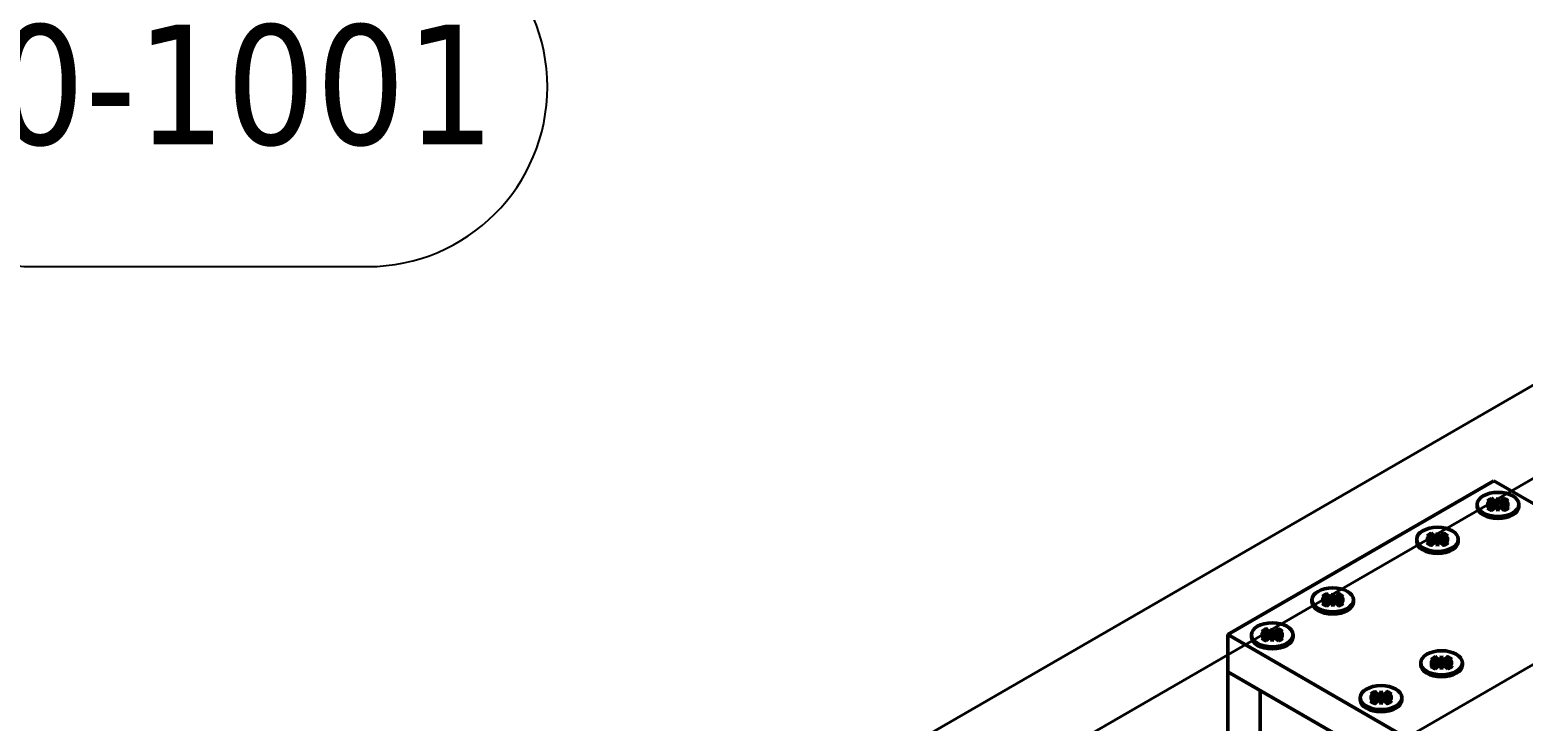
# Model space of a CAD drawing. Header units: millimetres. Extents: x -1492 to 2520, y -1551 to 1782.
# Drawn here: x 1816 to 2077.9, y 1343.3 to 1464.5 of the extents above; entities that cross this region are included whole.
import ezdxf

# ---------------------------------------------------------------- set-up
doc = ezdxf.new("R2010")
doc.units = ezdxf.units.MM
doc.header["$LTSCALE"] = 6
for name, color, linetype, lineweight in [('Reference (ISO)', 7, 'Continuous', 35), ('Symbol (ISO)', 7, 'Continuous', 25), ('Visible (ISO)', 7, 'Continuous', 50), ('Visible Narrow (ISO)', 7, 'Continuous', 35)]:
    doc.layers.add(name, color=color, linetype=linetype, lineweight=lineweight)
doc.styles.add('Note Text (ISO)', font='tahoma.ttf')

# ---------------------------------------------------------------- blocks, each defined once
blk = doc.blocks.new('Balloon9')
at = {"layer": 'Symbol (ISO)'}
for p, q in [((302.757, 247.664), (312.543, 247.664)), ((286.789, 230.657), (298.544, 239.312)), ((302.757, 237.164), (312.543, 237.164)), ((286.493, 231.06), (284.776, 229.175)), ((287.085, 230.255), (286.493, 231.06)), ((286.789, 230.657), (284.776, 229.175)), ((284.776, 229.175), (287.085, 230.255))]:
    blk.add_line(p, q, dxfattribs=at)
at = {"layer": 'Symbol (ISO)', "flags": 128}
blk.add_lwpolyline([(286.493, 231.06), (284.776, 229.175), (287.085, 230.255), (286.493, 231.06)], dxfattribs=at)
at = {"layer": 'Symbol (ISO)'}
for centre, start, end in [((302.757, 242.414), 90, 270), ((312.543, 242.414), 270, 90)]:
    blk.add_arc(centre, 5.25, start, end, dxfattribs=at)
blk.add_solid([(286.493, 231.06), (284.776, 229.175), (287.085, 230.255), (286.493, 231.06)], dxfattribs=at)
at = {"layer": 'Symbol (ISO)', "insert": (307.65, 242.451), "char_height": 3.5, "attachment_point": 5, "style": 'Note Text (ISO)'}
blk.add_mtext('10-1001', dxfattribs=at)

msp = doc.modelspace()

# ---------------------------------------------------------------- linework, layer by layer
at = {"layer": 'Reference (ISO)'}
for p, q in [((1927.09, 1314.09), (2173.6, 1456.41)), ((2201.89, 1456.41), (1941.23, 1305.92)), ((1969.52, 1289.59), (2188.72, 1416.15))]:
    msp.add_line(p, q, dxfattribs=at)
at = {"layer": 'Visible (ISO)'}
for p, q in [((2026.15, 1358.46), (2072.82, 1385.41)), ((2072.82, 1385.41), (2136.11, 1348.87)), ((2069.88, 1381.29), (2069.88, 1380.92)), ((2071.48, 1381.29), (2072.7, 1381.35)), ((2072.7, 1381.22), (2071.48, 1381.29)), ((2071.66, 1381.93), (2072.62, 1381.56)), ((2071.66, 1380.65), (2072.62, 1381.01)), ((2072.42, 1382.37), (2073.05, 1381.81)), ((2072.42, 1380.2), (2073.05, 1380.76)), ((2072.74, 1381.45), (2072.84, 1380.57)), ((2072.74, 1381.14), (2072.81, 1380.54)), ((2073.41, 1381.76), (2073.53, 1382.47)), ((2073.53, 1380.1), (2073.41, 1380.81)), ((2073.53, 1382.47), (2073.65, 1381.76)), ((2073.53, 1382.47), (2073.53, 1381.69)), ((2073.53, 1381.69), (2073.53, 1380.58)), ((2073.65, 1380.81), (2073.53, 1380.1)), ((2074.64, 1382.37), (2074.01, 1381.81)), ((2074.64, 1380.2), (2074.01, 1380.76)), ((2074.32, 1381.45), (2074.22, 1380.57)), ((2074.32, 1381.14), (2074.25, 1380.54)), ((2074.36, 1381.35), (2075.58, 1381.29)), ((2075.58, 1381.29), (2074.36, 1381.22)), ((2075.4, 1381.93), (2074.44, 1381.56)), ((2075.4, 1380.65), (2074.44, 1381.01)), ((2077.18, 1381.29), (2077.18, 1380.92)), ((2073.53, 1380.1), (2073.53, 1380.58)), ((2061.05, 1375.8), (2062.02, 1375.44)), ((2061.82, 1376.24), (2062.45, 1375.69)), ((2062.8, 1375.64), (2062.92, 1376.35)), ((2062.92, 1376.35), (2063.04, 1375.64)), ((2062.92, 1376.35), (2062.92, 1375.56)), ((2062.92, 1375.56), (2062.92, 1374.46)), ((2064.03, 1376.24), (2063.4, 1375.69)), ((2064.8, 1375.8), (2063.83, 1375.44)), ((2059.27, 1375.16), (2059.27, 1374.79)), ((2060.87, 1375.16), (2062.09, 1375.23)), ((2062.09, 1375.09), (2060.87, 1375.16)), ((2061.05, 1374.52), (2062.02, 1374.89)), ((2061.82, 1374.08), (2062.45, 1374.64)), ((2062.13, 1375.32), (2062.23, 1374.45)), ((2062.13, 1375.02), (2062.2, 1374.42)), ((2062.92, 1373.98), (2062.8, 1374.68)), ((2063.04, 1374.68), (2062.92, 1373.98)), ((2062.92, 1373.98), (2062.92, 1374.46)), ((2064.03, 1374.08), (2063.4, 1374.64)), ((2063.71, 1375.32), (2063.62, 1374.45)), ((2063.71, 1375.02), (2063.65, 1374.42)), ((2063.75, 1375.23), (2064.97, 1375.16)), ((2064.97, 1375.16), (2063.75, 1375.09)), ((2064.8, 1374.52), (2063.83, 1374.89)), ((2066.57, 1375.16), (2066.57, 1374.79)), ((2042.66, 1365.19), (2043.63, 1364.82)), ((2043.43, 1365.63), (2044.06, 1365.07)), ((2044.42, 1365.03), (2044.54, 1365.73)), ((2044.54, 1365.73), (2044.66, 1365.03)), ((2044.54, 1365.73), (2044.54, 1364.95)), ((2044.54, 1364.95), (2044.54, 1363.85)), ((2045.65, 1365.63), (2045.02, 1365.07)), ((2046.41, 1365.19), (2045.45, 1364.82)), ((2040.89, 1364.55), (2040.89, 1364.18)), ((2042.49, 1364.55), (2043.71, 1364.62)), ((2043.71, 1364.48), (2042.49, 1364.55)), ((2042.66, 1363.91), (2043.63, 1364.27)), ((2043.43, 1363.47), (2044.06, 1364.02)), ((2043.75, 1364.71), (2043.84, 1363.83)), ((2043.75, 1364.41), (2043.81, 1363.81)), ((2044.54, 1363.36), (2044.42, 1364.07)), ((2044.66, 1364.07), (2044.54, 1363.36)), ((2044.54, 1363.36), (2044.54, 1363.85)), ((2045.65, 1363.47), (2045.02, 1364.02)), ((2045.33, 1364.71), (2045.23, 1363.83)), ((2045.33, 1364.41), (2045.26, 1363.81)), ((2045.37, 1364.62), (2046.59, 1364.55)), ((2046.59, 1364.55), (2045.37, 1364.48)), ((2046.41, 1363.91), (2045.45, 1364.27)), ((2048.19, 1364.55), (2048.19, 1364.18)), ((2026.15, 1358.46), (2026.15, 1351.93)), ((2089.44, 1321.93), (2026.15, 1358.46)), ((2030.28, 1358.42), (2030.28, 1358.06)), ((2031.88, 1358.42), (2033.1, 1358.49)), ((2033.1, 1358.35), (2031.88, 1358.42)), ((2032.06, 1359.06), (2033.03, 1358.7)), ((2032.06, 1357.78), (2033.03, 1358.15)), ((2032.82, 1359.51), (2033.45, 1358.95)), ((2032.82, 1357.34), (2033.45, 1357.9)), ((2033.14, 1358.58), (2033.24, 1357.71)), ((2033.14, 1358.28), (2033.21, 1357.68)), ((2033.81, 1358.9), (2033.93, 1359.61)), ((2033.93, 1357.24), (2033.81, 1357.94)), ((2033.93, 1359.61), (2034.05, 1358.9)), ((2033.93, 1359.61), (2033.93, 1358.83)), ((2033.93, 1358.83), (2033.93, 1357.72)), ((2034.05, 1357.94), (2033.93, 1357.24)), ((2033.93, 1357.24), (2033.93, 1357.72)), ((2035.04, 1359.51), (2034.41, 1358.95)), ((2035.04, 1357.34), (2034.41, 1357.9)), ((2034.72, 1358.58), (2034.63, 1357.71)), ((2034.72, 1358.28), (2034.66, 1357.68)), ((2034.76, 1358.49), (2035.98, 1358.42)), ((2035.98, 1358.42), (2034.76, 1358.35)), ((2035.81, 1359.06), (2034.84, 1358.7)), ((2035.81, 1357.78), (2034.84, 1358.15)), ((2037.58, 1358.42), (2037.58, 1358.06)), ((2062.52, 1354.61), (2063.15, 1354.05)), ((2063.51, 1354), (2063.63, 1354.71)), ((2063.63, 1354.71), (2063.75, 1354)), ((2063.63, 1354.71), (2063.63, 1353.93)), ((2064.74, 1354.61), (2064.11, 1354.05)), ((2031.81, 1348.67), (2026.15, 1351.93)), ((2026.15, 1318.92), (2026.15, 1351.93)), ((2089.44, 1315.39), (2026.15, 1351.93)), ((2059.98, 1353.52), (2059.98, 1353.16)), ((2061.58, 1353.52), (2062.8, 1353.59)), ((2062.8, 1353.46), (2061.58, 1353.52)), ((2061.76, 1354.16), (2062.72, 1353.8)), ((2061.76, 1352.88), (2062.72, 1353.25)), ((2062.52, 1352.44), (2063.15, 1353)), ((2062.84, 1353.68), (2062.94, 1352.81)), ((2062.84, 1353.38), (2062.91, 1352.78)), ((2063.63, 1352.34), (2063.51, 1353.05)), ((2063.63, 1353.93), (2063.63, 1352.82)), ((2063.75, 1353.05), (2063.63, 1352.34)), ((2063.63, 1352.34), (2063.63, 1352.82)), ((2064.74, 1352.44), (2064.11, 1353)), ((2064.42, 1353.68), (2064.33, 1352.81)), ((2064.42, 1353.38), (2064.35, 1352.78)), ((2064.46, 1353.59), (2065.68, 1353.52)), ((2065.68, 1353.52), (2064.46, 1353.46)), ((2065.5, 1354.16), (2064.54, 1353.8)), ((2065.5, 1352.88), (2064.54, 1353.25)), ((2067.28, 1353.52), (2067.28, 1353.16)), ((2031.81, 1322.19), (2031.81, 1348.67)), ((2049.37, 1347.4), (2049.37, 1347.03)), ((2050.97, 1347.4), (2052.19, 1347.47)), ((2052.19, 1347.33), (2050.97, 1347.4)), ((2051.15, 1348.04), (2052.12, 1347.68)), ((2051.15, 1346.76), (2052.12, 1347.12)), ((2051.92, 1348.48), (2052.55, 1347.92)), ((2051.92, 1346.32), (2052.55, 1346.88)), ((2052.24, 1347.56), (2052.33, 1346.69)), ((2052.24, 1347.26), (2052.3, 1346.66)), ((2052.91, 1347.88), (2053.02, 1348.58)), ((2053.02, 1346.22), (2052.91, 1346.92)), ((2053.02, 1348.58), (2053.14, 1347.88)), ((2053.02, 1348.58), (2053.02, 1347.8)), ((2053.02, 1347.8), (2053.02, 1346.7)), ((2053.14, 1346.92), (2053.02, 1346.22)), ((2053.02, 1346.22), (2053.02, 1346.7)), ((2054.13, 1348.48), (2053.5, 1347.92)), ((2054.13, 1346.32), (2053.5, 1346.88)), ((2053.81, 1347.56), (2053.72, 1346.69)), ((2053.81, 1347.26), (2053.75, 1346.66)), ((2053.85, 1347.47), (2055.07, 1347.4)), ((2055.07, 1347.4), (2053.85, 1347.33)), ((2054.9, 1348.04), (2053.93, 1347.68)), ((2054.9, 1346.76), (2053.93, 1347.12)), ((2056.67, 1347.4), (2056.67, 1347.03))]:
    msp.add_line(p, q, dxfattribs=at)
for centre in [(2073.53, 1381.29), (2062.92, 1375.16), (2044.54, 1364.55), (2033.93, 1358.42), (2063.63, 1353.52), (2053.02, 1347.4)]:
    msp.add_ellipse(centre, major_axis=(3.65, 0), ratio=0.57735, dxfattribs=at)
for centre, major_axis, ratio, start_param, end_param in [((2073.53, 1380.92), (3.65, 0), 0.57735, 3.141593, 6.283185), ((2073.53, 1380.92), (1.75, 0), 0.57735, 2.116938, 2.310464), ((2072.48, 1381.44), (0.26, 0), 0.57735, 5.708993, 7.276863), ((2072.48, 1381.14), (0.26, 0), 0.57735, 5.289508, 6.857378), ((2072.49, 1381.59), (-0.022, 0.48), 0.494826, 3.80203, 4.171038), ((2073.27, 1381.89), (0.26, 0), 0.57735, 3.718711, 5.286581), ((2073.27, 1380.68), (-0.26, 0), 0.57735, 4.138197, 5.706067), ((2073.31, 1382.07), (0.228, -0.377), 0.211826, 5.500166, 6.238981), ((2073.31, 1380.86), (-0.236, 0.354), 0.140064, 3.730176, 4.468991), ((2073.75, 1382.07), (0.228, 0.377), 0.211826, 3.185797, 3.924612), ((2073.75, 1380.86), (-0.236, -0.354), 0.140064, 4.955786, 5.694601), ((2073.79, 1381.89), (0.26, 0), 0.57735, 4.138197, 5.706067), ((2073.79, 1380.68), (-0.26, 0), 0.57735, 3.718711, 5.286581), ((2074.58, 1381.44), (-0.26, 0), 0.57735, 5.289508, 6.857378), ((2074.58, 1381.14), (-0.26, 0), 0.57735, 5.708993, 7.276863), ((2074.58, 1381.59), (-0.022, -0.48), 0.494826, 5.25374, 5.622748), ((2073.53, 1380.92), (1.75, 0), 0.57735, 0.831129, 1.024655), ((2062.92, 1374.79), (1.75, 0), 0.57735, 2.116938, 2.310464), ((2061.88, 1375.31), (0.26, 0), 0.57735, 5.708993, 7.276863), ((2062.66, 1375.77), (0.26, 0), 0.57735, 3.718711, 5.286581), ((2062.7, 1375.94), (0.228, -0.377), 0.211826, 5.500166, 6.238981), ((2063.15, 1375.94), (0.228, 0.377), 0.211826, 3.185797, 3.924612), ((2063.18, 1375.77), (0.26, 0), 0.57735, 4.138197, 5.706067), ((2063.97, 1375.31), (-0.26, 0), 0.57735, 5.289508, 6.857378), ((2062.92, 1374.79), (1.75, 0), 0.57735, 0.831129, 1.024655), ((2062.92, 1374.79), (3.65, 0), 0.57735, 3.141593, 6.283185), ((2061.88, 1375.01), (0.26, 0), 0.57735, 5.289508, 6.857378), ((2061.88, 1375.47), (-0.022, 0.48), 0.494826, 3.80203, 4.171038), ((2062.66, 1374.56), (-0.26, 0), 0.57735, 4.138197, 5.706067), ((2062.7, 1374.74), (-0.236, 0.354), 0.140064, 3.730176, 4.468991), ((2063.15, 1374.74), (-0.236, -0.354), 0.140064, 4.955786, 5.694601), ((2063.18, 1374.56), (-0.26, 0), 0.57735, 3.718711, 5.286581), ((2063.97, 1375.01), (-0.26, 0), 0.57735, 5.708993, 7.276863), ((2063.97, 1375.47), (-0.022, -0.48), 0.494826, 5.25374, 5.622748), ((2044.54, 1364.18), (1.75, 0), 0.57735, 2.116938, 2.310464), ((2044.28, 1365.15), (0.26, 0), 0.57735, 3.718711, 5.286581), ((2044.31, 1365.33), (0.228, -0.377), 0.211826, 5.500166, 6.238981), ((2044.76, 1365.33), (0.228, 0.377), 0.211826, 3.185797, 3.924612), ((2044.8, 1365.15), (0.26, 0), 0.57735, 4.138197, 5.706067), ((2044.54, 1364.18), (1.75, 0), 0.57735, 0.831129, 1.024655), ((2044.54, 1364.18), (3.65, 0), 0.57735, 3.141593, 6.283185), ((2043.49, 1364.7), (0.26, 0), 0.57735, 5.708993, 7.276863), ((2043.49, 1364.4), (0.26, 0), 0.57735, 5.289508, 6.857378), ((2043.49, 1364.85), (-0.022, 0.48), 0.494826, 3.80203, 4.171038), ((2044.28, 1363.94), (-0.26, 0), 0.57735, 4.138197, 5.706067), ((2044.31, 1364.12), (-0.236, 0.354), 0.140064, 3.730176, 4.468991), ((2044.76, 1364.12), (-0.236, -0.354), 0.140064, 4.955786, 5.694601), ((2044.8, 1363.94), (-0.26, 0), 0.57735, 3.718711, 5.286581), ((2045.59, 1364.7), (-0.26, 0), 0.57735, 5.289508, 6.857378), ((2045.59, 1364.4), (-0.26, 0), 0.57735, 5.708993, 7.276863), ((2045.58, 1364.85), (-0.022, -0.48), 0.494826, 5.25374, 5.622748), ((2033.93, 1358.06), (3.65, 0), 0.57735, 3.141593, 6.283185), ((2033.93, 1358.06), (1.75, 0), 0.57735, 2.116938, 2.310464), ((2032.88, 1358.57), (0.26, 0), 0.57735, 5.708993, 7.276863), ((2032.88, 1358.27), (0.26, 0), 0.57735, 5.289508, 6.857378), ((2032.89, 1358.73), (-0.022, 0.48), 0.494826, 3.80203, 4.171038), ((2033.67, 1359.03), (0.26, 0), 0.57735, 3.718711, 5.286581), ((2033.67, 1357.82), (-0.26, 0), 0.57735, 4.138197, 5.706067), ((2033.71, 1359.2), (0.228, -0.377), 0.211826, 5.500166, 6.238981), ((2033.71, 1358), (-0.236, 0.354), 0.140064, 3.730176, 4.468991), ((2034.16, 1359.2), (0.228, 0.377), 0.211826, 3.185797, 3.924612), ((2034.16, 1358), (-0.236, -0.354), 0.140064, 4.955786, 5.694601), ((2034.19, 1359.03), (0.26, 0), 0.57735, 4.138197, 5.706067), ((2034.19, 1357.82), (-0.26, 0), 0.57735, 3.718711, 5.286581), ((2034.98, 1358.57), (-0.26, 0), 0.57735, 5.289508, 6.857378), ((2034.98, 1358.27), (-0.26, 0), 0.57735, 5.708993, 7.276863), ((2034.98, 1358.73), (-0.022, -0.48), 0.494826, 5.25374, 5.622748), ((2033.93, 1358.06), (1.75, 0), 0.57735, 0.831129, 1.024655), ((2063.63, 1353.16), (3.65, 0), 0.57735, 3.141593, 6.283185), ((2063.63, 1353.16), (1.75, 0), 0.57735, 2.116938, 2.310464), ((2062.58, 1353.67), (0.26, 0), 0.57735, 5.708993, 7.276863), ((2062.58, 1353.37), (0.26, 0), 0.57735, 5.289508, 6.857378), ((2062.59, 1353.83), (-0.022, 0.48), 0.494826, 3.80203, 4.171038), ((2063.37, 1354.13), (0.26, 0), 0.57735, 3.718711, 5.286581), ((2063.37, 1352.92), (-0.26, 0), 0.57735, 4.138197, 5.706067), ((2063.41, 1354.31), (0.228, -0.377), 0.211826, 5.500166, 6.238981), ((2063.41, 1353.1), (-0.236, 0.354), 0.140064, 3.730176, 4.468991), ((2063.85, 1354.31), (0.228, 0.377), 0.211826, 3.185797, 3.924612), ((2063.85, 1353.1), (-0.236, -0.354), 0.140064, 4.955786, 5.694601), ((2063.89, 1354.13), (0.26, 0), 0.57735, 4.138197, 5.706067), ((2063.89, 1352.92), (-0.26, 0), 0.57735, 3.718711, 5.286581), ((2064.68, 1353.67), (-0.26, 0), 0.57735, 5.289508, 6.857378), ((2064.68, 1353.37), (-0.26, 0), 0.57735, 5.708993, 7.276863), ((2064.68, 1353.83), (-0.022, -0.48), 0.494826, 5.25374, 5.622748), ((2063.63, 1353.16), (1.75, 0), 0.57735, 0.831129, 1.024655), ((2053.02, 1347.03), (3.65, 0), 0.57735, 3.141593, 6.283185), ((2053.02, 1347.03), (1.75, 0), 0.57735, 2.116938, 2.310464), ((2051.98, 1347.55), (0.26, 0), 0.57735, 5.708993, 7.276863), ((2051.98, 1347.25), (0.26, 0), 0.57735, 5.289508, 6.857378), ((2051.98, 1347.71), (-0.022, 0.48), 0.494826, 3.80203, 4.171038), ((2052.76, 1348.01), (0.26, 0), 0.57735, 3.718711, 5.286581), ((2052.76, 1346.8), (-0.26, 0), 0.57735, 4.138197, 5.706067), ((2052.8, 1348.18), (0.228, -0.377), 0.211826, 5.500166, 6.238981), ((2052.8, 1346.97), (-0.236, 0.354), 0.140064, 3.730176, 4.468991), ((2053.25, 1348.18), (0.228, 0.377), 0.211826, 3.185797, 3.924612), ((2053.25, 1346.97), (-0.236, -0.354), 0.140064, 4.955786, 5.694601), ((2053.28, 1348.01), (0.26, 0), 0.57735, 4.138197, 5.706067), ((2053.28, 1346.8), (-0.26, 0), 0.57735, 3.718711, 5.286581), ((2054.07, 1347.55), (-0.26, 0), 0.57735, 5.289508, 6.857378), ((2054.07, 1347.25), (-0.26, 0), 0.57735, 5.708993, 7.276863), ((2054.07, 1347.71), (-0.022, -0.48), 0.494826, 5.25374, 5.622748), ((2053.02, 1347.03), (1.75, 0), 0.57735, 0.831129, 1.024655)]:
    msp.add_ellipse(centre, major_axis=major_axis, ratio=ratio, start_param=start_param, end_param=end_param, dxfattribs=at)
for points, knots in [([(2071.66, 1380.65), (2071.68, 1380.65), (2071.7, 1380.66), (2071.74, 1380.66), (2071.76, 1380.65), (2071.79, 1380.64), (2071.79, 1380.63), (2071.8, 1380.62)], [0.03061008, 0.03061008, 0.03061008, 0.03061008, 0.03823499, 0.03823499, 0.0458563, 0.0458563, 0.04902162, 0.04902162, 0.04902162, 0.04902162]), ([(2072.46, 1380.24), (2072.41, 1380.26), (2072.37, 1380.27), (2072.27, 1380.32), (2072.21, 1380.34), (2072.12, 1380.39), (2072.07, 1380.42), (2071.98, 1380.48), (2071.94, 1380.5), (2071.87, 1380.56), (2071.83, 1380.59), (2071.8, 1380.62)], [2.9054567, 2.9054567, 2.9054567, 2.9054567, 2.9902069, 2.9902069, 3.0908314, 3.0908314, 3.1914559, 3.1914559, 3.2920804, 3.2920804, 3.392705, 3.392705, 3.392705, 3.392705]), ([(2072.42, 1382.37), (2072.44, 1382.36), (2072.45, 1382.34), (2072.48, 1382.3), (2072.49, 1382.27), (2072.5, 1382.23), (2072.51, 1382.2), (2072.51, 1382.18)], [0.03061008, 0.03061008, 0.03061008, 0.03061008, 0.03823499, 0.03823499, 0.0458563, 0.0458563, 0.05210472, 0.05210472, 0.05210472, 0.05210472]), ([(2074.55, 1382.18), (2074.55, 1382.2), (2074.56, 1382.23), (2074.57, 1382.27), (2074.58, 1382.3), (2074.61, 1382.34), (2074.62, 1382.36), (2074.64, 1382.37)], [0.07019749, 0.07019749, 0.07019749, 0.07019749, 0.07644591, 0.07644591, 0.08406722, 0.08406722, 0.09169213, 0.09169213, 0.09169213, 0.09169213]), ([(2075.26, 1380.62), (2075.23, 1380.59), (2075.19, 1380.56), (2075.12, 1380.5), (2075.08, 1380.48), (2074.99, 1380.42), (2074.94, 1380.39), (2074.85, 1380.34), (2074.79, 1380.32), (2074.69, 1380.27), (2074.65, 1380.26), (2074.6, 1380.24)], [1.319684, 1.319684, 1.319684, 1.319684, 1.4203085, 1.4203085, 1.520933, 1.520933, 1.6215575, 1.6215575, 1.722182, 1.722182, 1.8069323, 1.8069323, 1.8069323, 1.8069323]), ([(2075.26, 1380.62), (2075.27, 1380.63), (2075.27, 1380.64), (2075.3, 1380.65), (2075.32, 1380.66), (2075.36, 1380.66), (2075.38, 1380.65), (2075.4, 1380.65)], [0.0732806, 0.0732806, 0.0732806, 0.0732806, 0.07644591, 0.07644591, 0.08406722, 0.08406722, 0.09169213, 0.09169213, 0.09169213, 0.09169213]), ([(2061.82, 1376.24), (2061.83, 1376.23), (2061.84, 1376.21), (2061.87, 1376.17), (2061.88, 1376.15), (2061.9, 1376.1), (2061.9, 1376.08), (2061.91, 1376.06)], [0.03061008, 0.03061008, 0.03061008, 0.03061008, 0.03823499, 0.03823499, 0.0458563, 0.0458563, 0.05210472, 0.05210472, 0.05210472, 0.05210472]), ([(2063.94, 1376.06), (2063.94, 1376.08), (2063.95, 1376.1), (2063.97, 1376.15), (2063.98, 1376.17), (2064, 1376.21), (2064.02, 1376.23), (2064.03, 1376.24)], [0.07019749, 0.07019749, 0.07019749, 0.07019749, 0.07644591, 0.07644591, 0.08406722, 0.08406722, 0.09169213, 0.09169213, 0.09169213, 0.09169213]), ([(2061.05, 1374.52), (2061.07, 1374.53), (2061.1, 1374.53), (2061.14, 1374.53), (2061.16, 1374.53), (2061.18, 1374.51), (2061.19, 1374.51), (2061.19, 1374.5)], [0.03061008, 0.03061008, 0.03061008, 0.03061008, 0.03823499, 0.03823499, 0.0458563, 0.0458563, 0.04902162, 0.04902162, 0.04902162, 0.04902162]), ([(2061.86, 1374.12), (2061.81, 1374.13), (2061.76, 1374.15), (2061.66, 1374.19), (2061.61, 1374.22), (2061.51, 1374.27), (2061.46, 1374.3), (2061.38, 1374.35), (2061.34, 1374.38), (2061.26, 1374.44), (2061.22, 1374.47), (2061.19, 1374.5)], [2.9054567, 2.9054567, 2.9054567, 2.9054567, 2.9902069, 2.9902069, 3.0908314, 3.0908314, 3.1914559, 3.1914559, 3.2920804, 3.2920804, 3.392705, 3.392705, 3.392705, 3.392705]), ([(2064.65, 1374.5), (2064.62, 1374.47), (2064.59, 1374.44), (2064.51, 1374.38), (2064.47, 1374.35), (2064.38, 1374.3), (2064.34, 1374.27), (2064.24, 1374.22), (2064.19, 1374.19), (2064.09, 1374.15), (2064.04, 1374.13), (2063.99, 1374.12)], [1.319684, 1.319684, 1.319684, 1.319684, 1.4203085, 1.4203085, 1.520933, 1.520933, 1.6215575, 1.6215575, 1.722182, 1.722182, 1.8069323, 1.8069323, 1.8069323, 1.8069323]), ([(2064.65, 1374.5), (2064.66, 1374.51), (2064.67, 1374.51), (2064.69, 1374.53), (2064.71, 1374.53), (2064.75, 1374.53), (2064.78, 1374.53), (2064.8, 1374.52)], [0.0732806, 0.0732806, 0.0732806, 0.0732806, 0.07644591, 0.07644591, 0.08406722, 0.08406722, 0.09169213, 0.09169213, 0.09169213, 0.09169213]), ([(2043.43, 1365.63), (2043.44, 1365.62), (2043.46, 1365.6), (2043.48, 1365.56), (2043.5, 1365.53), (2043.51, 1365.49), (2043.52, 1365.47), (2043.52, 1365.44)], [0.03061008, 0.03061008, 0.03061008, 0.03061008, 0.03823499, 0.03823499, 0.0458563, 0.0458563, 0.05210472, 0.05210472, 0.05210472, 0.05210472]), ([(2045.56, 1365.44), (2045.56, 1365.47), (2045.57, 1365.49), (2045.58, 1365.53), (2045.59, 1365.56), (2045.62, 1365.6), (2045.63, 1365.62), (2045.65, 1365.63)], [0.07019749, 0.07019749, 0.07019749, 0.07019749, 0.07644591, 0.07644591, 0.08406722, 0.08406722, 0.09169213, 0.09169213, 0.09169213, 0.09169213]), ([(2042.66, 1363.91), (2042.69, 1363.92), (2042.71, 1363.92), (2042.75, 1363.92), (2042.77, 1363.91), (2042.8, 1363.9), (2042.8, 1363.89), (2042.81, 1363.89)], [0.03061008, 0.03061008, 0.03061008, 0.03061008, 0.03823499, 0.03823499, 0.0458563, 0.0458563, 0.04902162, 0.04902162, 0.04902162, 0.04902162]), ([(2043.47, 1363.5), (2043.42, 1363.52), (2043.37, 1363.54), (2043.28, 1363.58), (2043.22, 1363.6), (2043.13, 1363.65), (2043.08, 1363.68), (2042.99, 1363.74), (2042.95, 1363.77), (2042.87, 1363.83), (2042.84, 1363.86), (2042.81, 1363.89)], [2.9054567, 2.9054567, 2.9054567, 2.9054567, 2.9902069, 2.9902069, 3.0908314, 3.0908314, 3.1914559, 3.1914559, 3.2920804, 3.2920804, 3.392705, 3.392705, 3.392705, 3.392705]), ([(2046.27, 1363.89), (2046.24, 1363.86), (2046.2, 1363.83), (2046.13, 1363.77), (2046.09, 1363.74), (2046, 1363.68), (2045.95, 1363.65), (2045.85, 1363.6), (2045.8, 1363.58), (2045.7, 1363.54), (2045.66, 1363.52), (2045.61, 1363.5)], [1.319684, 1.319684, 1.319684, 1.319684, 1.4203085, 1.4203085, 1.520933, 1.520933, 1.6215575, 1.6215575, 1.722182, 1.722182, 1.8069323, 1.8069323, 1.8069323, 1.8069323]), ([(2046.27, 1363.89), (2046.28, 1363.89), (2046.28, 1363.9), (2046.3, 1363.91), (2046.33, 1363.92), (2046.37, 1363.92), (2046.39, 1363.92), (2046.41, 1363.91)], [0.0732806, 0.0732806, 0.0732806, 0.0732806, 0.07644591, 0.07644591, 0.08406722, 0.08406722, 0.09169213, 0.09169213, 0.09169213, 0.09169213]), ([(2032.06, 1357.78), (2032.08, 1357.79), (2032.1, 1357.8), (2032.14, 1357.79), (2032.17, 1357.79), (2032.19, 1357.77), (2032.2, 1357.77), (2032.2, 1357.76)], [0.03061008, 0.03061008, 0.03061008, 0.03061008, 0.03823499, 0.03823499, 0.0458563, 0.0458563, 0.04902162, 0.04902162, 0.04902162, 0.04902162]), ([(2032.86, 1357.38), (2032.82, 1357.39), (2032.77, 1357.41), (2032.67, 1357.46), (2032.62, 1357.48), (2032.52, 1357.53), (2032.47, 1357.56), (2032.38, 1357.61), (2032.34, 1357.64), (2032.27, 1357.7), (2032.23, 1357.73), (2032.2, 1357.76)], [2.9054567, 2.9054567, 2.9054567, 2.9054567, 2.9902069, 2.9902069, 3.0908314, 3.0908314, 3.1914559, 3.1914559, 3.2920804, 3.2920804, 3.392705, 3.392705, 3.392705, 3.392705]), ([(2032.82, 1359.51), (2032.84, 1359.49), (2032.85, 1359.47), (2032.88, 1359.43), (2032.89, 1359.41), (2032.91, 1359.36), (2032.91, 1359.34), (2032.92, 1359.32)], [0.03061008, 0.03061008, 0.03061008, 0.03061008, 0.03823499, 0.03823499, 0.0458563, 0.0458563, 0.05210472, 0.05210472, 0.05210472, 0.05210472]), ([(2034.95, 1359.32), (2034.95, 1359.34), (2034.96, 1359.36), (2034.97, 1359.41), (2034.99, 1359.43), (2035.01, 1359.47), (2035.03, 1359.49), (2035.04, 1359.51)], [0.07019749, 0.07019749, 0.07019749, 0.07019749, 0.07644591, 0.07644591, 0.08406722, 0.08406722, 0.09169213, 0.09169213, 0.09169213, 0.09169213]), ([(2035.66, 1357.76), (2035.63, 1357.73), (2035.6, 1357.7), (2035.52, 1357.64), (2035.48, 1357.61), (2035.39, 1357.56), (2035.35, 1357.53), (2035.25, 1357.48), (2035.2, 1357.46), (2035.1, 1357.41), (2035.05, 1357.39), (2035, 1357.38)], [1.319684, 1.319684, 1.319684, 1.319684, 1.4203085, 1.4203085, 1.520933, 1.520933, 1.6215575, 1.6215575, 1.722182, 1.722182, 1.8069323, 1.8069323, 1.8069323, 1.8069323]), ([(2035.66, 1357.76), (2035.67, 1357.77), (2035.67, 1357.77), (2035.7, 1357.79), (2035.72, 1357.79), (2035.76, 1357.8), (2035.79, 1357.79), (2035.81, 1357.78)], [0.0732806, 0.0732806, 0.0732806, 0.0732806, 0.07644591, 0.07644591, 0.08406722, 0.08406722, 0.09169213, 0.09169213, 0.09169213, 0.09169213]), ([(2062.52, 1354.61), (2062.54, 1354.59), (2062.55, 1354.57), (2062.58, 1354.54), (2062.59, 1354.51), (2062.6, 1354.47), (2062.61, 1354.44), (2062.61, 1354.42)], [0.03061008, 0.03061008, 0.03061008, 0.03061008, 0.03823499, 0.03823499, 0.0458563, 0.0458563, 0.05210472, 0.05210472, 0.05210472, 0.05210472]), ([(2064.65, 1354.42), (2064.65, 1354.44), (2064.66, 1354.47), (2064.67, 1354.51), (2064.69, 1354.54), (2064.71, 1354.57), (2064.73, 1354.59), (2064.74, 1354.61)], [0.07019749, 0.07019749, 0.07019749, 0.07019749, 0.07644591, 0.07644591, 0.08406722, 0.08406722, 0.09169213, 0.09169213, 0.09169213, 0.09169213]), ([(2061.76, 1352.88), (2061.78, 1352.89), (2061.8, 1352.9), (2061.84, 1352.9), (2061.87, 1352.89), (2061.89, 1352.87), (2061.89, 1352.87), (2061.9, 1352.86)], [0.03061008, 0.03061008, 0.03061008, 0.03061008, 0.03823499, 0.03823499, 0.0458563, 0.0458563, 0.04902162, 0.04902162, 0.04902162, 0.04902162]), ([(2062.56, 1352.48), (2062.51, 1352.5), (2062.47, 1352.51), (2062.37, 1352.56), (2062.32, 1352.58), (2062.22, 1352.63), (2062.17, 1352.66), (2062.08, 1352.71), (2062.04, 1352.74), (2061.97, 1352.8), (2061.93, 1352.83), (2061.9, 1352.86)], [2.9054567, 2.9054567, 2.9054567, 2.9054567, 2.9902069, 2.9902069, 3.0908314, 3.0908314, 3.1914559, 3.1914559, 3.2920804, 3.2920804, 3.392705, 3.392705, 3.392705, 3.392705]), ([(2065.36, 1352.86), (2065.33, 1352.83), (2065.29, 1352.8), (2065.22, 1352.74), (2065.18, 1352.71), (2065.09, 1352.66), (2065.04, 1352.63), (2064.95, 1352.58), (2064.89, 1352.56), (2064.79, 1352.51), (2064.75, 1352.5), (2064.7, 1352.48)], [1.319684, 1.319684, 1.319684, 1.319684, 1.4203085, 1.4203085, 1.520933, 1.520933, 1.6215575, 1.6215575, 1.722182, 1.722182, 1.8069323, 1.8069323, 1.8069323, 1.8069323]), ([(2065.36, 1352.86), (2065.37, 1352.87), (2065.37, 1352.87), (2065.4, 1352.89), (2065.42, 1352.9), (2065.46, 1352.9), (2065.48, 1352.89), (2065.5, 1352.88)], [0.0732806, 0.0732806, 0.0732806, 0.0732806, 0.07644591, 0.07644591, 0.08406722, 0.08406722, 0.09169213, 0.09169213, 0.09169213, 0.09169213]), ([(2051.15, 1346.76), (2051.17, 1346.77), (2051.2, 1346.77), (2051.24, 1346.77), (2051.26, 1346.76), (2051.28, 1346.75), (2051.29, 1346.75), (2051.29, 1346.74)], [0.03061008, 0.03061008, 0.03061008, 0.03061008, 0.03823499, 0.03823499, 0.0458563, 0.0458563, 0.04902162, 0.04902162, 0.04902162, 0.04902162]), ([(2051.96, 1346.35), (2051.91, 1346.37), (2051.86, 1346.39), (2051.76, 1346.43), (2051.71, 1346.46), (2051.61, 1346.51), (2051.56, 1346.53), (2051.48, 1346.59), (2051.44, 1346.62), (2051.36, 1346.68), (2051.33, 1346.71), (2051.29, 1346.74)], [2.9054567, 2.9054567, 2.9054567, 2.9054567, 2.9902069, 2.9902069, 3.0908314, 3.0908314, 3.1914559, 3.1914559, 3.2920804, 3.2920804, 3.392705, 3.392705, 3.392705, 3.392705]), ([(2051.92, 1348.48), (2051.93, 1348.47), (2051.95, 1348.45), (2051.97, 1348.41), (2051.98, 1348.39), (2052, 1348.34), (2052, 1348.32), (2052.01, 1348.3)], [0.03061008, 0.03061008, 0.03061008, 0.03061008, 0.03823499, 0.03823499, 0.0458563, 0.0458563, 0.05210472, 0.05210472, 0.05210472, 0.05210472]), ([(2054.04, 1348.3), (2054.04, 1348.32), (2054.05, 1348.34), (2054.07, 1348.39), (2054.08, 1348.41), (2054.1, 1348.45), (2054.12, 1348.47), (2054.13, 1348.48)], [0.07019749, 0.07019749, 0.07019749, 0.07019749, 0.07644591, 0.07644591, 0.08406722, 0.08406722, 0.09169213, 0.09169213, 0.09169213, 0.09169213]), ([(2054.75, 1346.74), (2054.72, 1346.71), (2054.69, 1346.68), (2054.61, 1346.62), (2054.57, 1346.59), (2054.48, 1346.53), (2054.44, 1346.51), (2054.34, 1346.46), (2054.29, 1346.43), (2054.19, 1346.39), (2054.14, 1346.37), (2054.09, 1346.35)], [1.319684, 1.319684, 1.319684, 1.319684, 1.4203085, 1.4203085, 1.520933, 1.520933, 1.6215575, 1.6215575, 1.722182, 1.722182, 1.8069323, 1.8069323, 1.8069323, 1.8069323]), ([(2054.75, 1346.74), (2054.76, 1346.75), (2054.77, 1346.75), (2054.79, 1346.76), (2054.81, 1346.77), (2054.85, 1346.77), (2054.88, 1346.77), (2054.9, 1346.76)], [0.0732806, 0.0732806, 0.0732806, 0.0732806, 0.07644591, 0.07644591, 0.08406722, 0.08406722, 0.09169213, 0.09169213, 0.09169213, 0.09169213])]:
    msp.add_open_spline(points, degree=3, knots=knots, dxfattribs=at)
for points, weights in [([(2072.58, 1381.82), (2072.55, 1381.99), (2072.51, 1382.18)], [1.00963225371, 1.00721437006, 1.00292654222]), ([(2072.63, 1381.56), (2072.62, 1381.61), (2072.61, 1381.65)], [1.01224163851, 1.01196306984, 1.0115344029]), ([(2074.45, 1381.65), (2074.44, 1381.61), (2074.43, 1381.56)], [1.01153440287, 1.01196306983, 1.01224163851]), ([(2074.55, 1382.18), (2074.51, 1381.99), (2074.48, 1381.82)], [1.00292654222, 1.00721437006, 1.00963225371]), ([(2072.84, 1380.58), (2072.84, 1380.58), (2072.83, 1380.59)], [1.07590937215, 1.07009535136, 1.06427568713]), ([(2074.23, 1380.59), (2074.22, 1380.58), (2074.22, 1380.58)], [1.06427568713, 1.07009535136, 1.07590937216]), ([(2061.97, 1375.69), (2061.94, 1375.87), (2061.91, 1376.06)], [1.00963225371, 1.00721437006, 1.00292654222]), ([(2062.02, 1375.44), (2062.01, 1375.48), (2062, 1375.53)], [1.01224163851, 1.01196306984, 1.0115344029]), ([(2063.84, 1375.53), (2063.84, 1375.48), (2063.83, 1375.44)], [1.01153440287, 1.01196306983, 1.01224163851]), ([(2063.94, 1376.06), (2063.91, 1375.87), (2063.87, 1375.69)], [1.00292654222, 1.00721437006, 1.00963225371]), ([(2062.23, 1374.45), (2062.23, 1374.46), (2062.23, 1374.46)], [1.07590937215, 1.07009535136, 1.06427568713]), ([(2063.62, 1374.46), (2063.62, 1374.46), (2063.61, 1374.45)], [1.06427568713, 1.07009535136, 1.07590937216]), ([(2043.59, 1365.08), (2043.56, 1365.25), (2043.52, 1365.44)], [1.00963225371, 1.00721437006, 1.00292654222]), ([(2043.64, 1364.82), (2043.63, 1364.87), (2043.62, 1364.92)], [1.01224163851, 1.01196306984, 1.0115344029]), ([(2045.46, 1364.92), (2045.45, 1364.87), (2045.44, 1364.82)], [1.01153440287, 1.01196306983, 1.01224163851]), ([(2045.56, 1365.44), (2045.52, 1365.25), (2045.49, 1365.08)], [1.00292654222, 1.00721437006, 1.00963225371]), ([(2043.85, 1363.84), (2043.85, 1363.84), (2043.84, 1363.85)], [1.07590937215, 1.07009535136, 1.06427568713]), ([(2045.24, 1363.85), (2045.23, 1363.84), (2045.23, 1363.84)], [1.06427568713, 1.07009535136, 1.07590937216]), ([(2032.98, 1358.96), (2032.95, 1359.13), (2032.92, 1359.32)], [1.00963225371, 1.00721437006, 1.00292654222]), ([(2033.03, 1358.7), (2033.02, 1358.74), (2033.01, 1358.79)], [1.01224163851, 1.01196306984, 1.0115344029]), ([(2033.24, 1357.71), (2033.24, 1357.72), (2033.24, 1357.73)], [1.07590937215, 1.07009535136, 1.06427568713]), ([(2034.63, 1357.73), (2034.63, 1357.72), (2034.62, 1357.71)], [1.06427568713, 1.07009535136, 1.07590937216]), ([(2034.85, 1358.79), (2034.84, 1358.74), (2034.84, 1358.7)], [1.01153440287, 1.01196306983, 1.01224163851]), ([(2034.95, 1359.32), (2034.91, 1359.13), (2034.88, 1358.96)], [1.00292654222, 1.00721437006, 1.00963225371]), ([(2062.68, 1354.06), (2062.65, 1354.23), (2062.61, 1354.42)], [1.00963225371, 1.00721437006, 1.00292654222]), ([(2064.65, 1354.42), (2064.61, 1354.23), (2064.58, 1354.06)], [1.00292654222, 1.00721437006, 1.00963225371]), ([(2062.73, 1353.8), (2062.72, 1353.85), (2062.71, 1353.89)], [1.01224163851, 1.01196306984, 1.0115344029]), ([(2062.94, 1352.81), (2062.94, 1352.82), (2062.93, 1352.83)], [1.07590937215, 1.07009535136, 1.06427568713]), ([(2064.33, 1352.83), (2064.32, 1352.82), (2064.32, 1352.81)], [1.06427568713, 1.07009535136, 1.07590937216]), ([(2064.55, 1353.89), (2064.54, 1353.85), (2064.53, 1353.8)], [1.01153440287, 1.01196306983, 1.01224163851]), ([(2052.07, 1347.93), (2052.04, 1348.11), (2052.01, 1348.3)], [1.00963225371, 1.00721437006, 1.00292654222]), ([(2052.12, 1347.68), (2052.11, 1347.72), (2052.1, 1347.77)], [1.01224163851, 1.01196306984, 1.0115344029]), ([(2052.33, 1346.69), (2052.33, 1346.7), (2052.33, 1346.7)], [1.07590937215, 1.07009535136, 1.06427568713]), ([(2053.72, 1346.7), (2053.72, 1346.7), (2053.71, 1346.69)], [1.06427568713, 1.07009535136, 1.07590937216]), ([(2053.94, 1347.77), (2053.94, 1347.72), (2053.93, 1347.68)], [1.01153440287, 1.01196306983, 1.01224163851]), ([(2054.04, 1348.3), (2054.01, 1348.11), (2053.97, 1347.93)], [1.00292654222, 1.00721437006, 1.00963225371])]:
    msp.add_rational_spline(points, weights, degree=2, dxfattribs=at)
at = {"layer": 'Visible Narrow (ISO)'}
for p, q in [((2072.62, 1381.01), (2072.66, 1380.41)), ((2073.05, 1381.81), (2072.95, 1380.67)), ((2074.01, 1381.81), (2074.11, 1380.67)), ((2074.44, 1381.01), (2074.4, 1380.41)), ((2062.45, 1375.69), (2062.35, 1374.55)), ((2063.4, 1375.69), (2063.5, 1374.55)), ((2062.02, 1374.89), (2062.05, 1374.29)), ((2063.83, 1374.89), (2063.8, 1374.29)), ((2044.06, 1365.07), (2043.96, 1363.94)), ((2045.02, 1365.07), (2045.12, 1363.94)), ((2043.63, 1364.27), (2043.67, 1363.67)), ((2045.45, 1364.27), (2045.41, 1363.67)), ((2033.03, 1358.15), (2033.06, 1357.55)), ((2033.45, 1358.95), (2033.36, 1357.81)), ((2034.41, 1358.95), (2034.51, 1357.81)), ((2034.84, 1358.15), (2034.81, 1357.55)), ((2062.72, 1353.25), (2062.76, 1352.65)), ((2063.15, 1354.05), (2063.05, 1352.91)), ((2064.11, 1354.05), (2064.21, 1352.91)), ((2064.54, 1353.25), (2064.5, 1352.65)), ((2052.12, 1347.12), (2052.15, 1346.53)), ((2052.55, 1347.92), (2052.45, 1346.79)), ((2053.5, 1347.92), (2053.6, 1346.79)), ((2053.93, 1347.12), (2053.9, 1346.53))]:
    msp.add_line(p, q, dxfattribs=at)
for centre, major_axis, start_param, end_param in [((2073.53, 1381.29), (-2.18, 0), 5.246522, 5.749052), ((2073.53, 1381.29), (2.18, 0), 3.675726, 4.178256), ((2073.53, 1381.19), (1.99, 0), 2.105963, 2.543583), ((2073.53, 1381.19), (1.99, 0), 0.59801, 1.035629), ((2073.53, 1381.29), (-2.18, 0), 3.675726, 4.178256), ((2073.53, 1381.29), (2.18, 0), 5.246522, 5.749052), ((2062.92, 1375.16), (-2.18, 0), 5.246522, 5.749052), ((2062.92, 1375.07), (1.99, 0), 2.105963, 2.543583), ((2062.92, 1375.07), (1.99, 0), 0.59801, 1.035629), ((2062.92, 1375.16), (-2.18, 0), 3.675726, 4.178256), ((2062.92, 1375.16), (2.18, 0), 3.675726, 4.178256), ((2062.92, 1375.16), (2.18, 0), 5.246522, 5.749052), ((2044.54, 1364.55), (-2.18, 0), 5.246522, 5.749052), ((2044.54, 1364.45), (1.99, 0), 2.105963, 2.543583), ((2044.54, 1364.45), (1.99, 0), 0.59801, 1.035629), ((2044.54, 1364.55), (-2.18, 0), 3.675726, 4.178256), ((2044.54, 1364.55), (2.18, 0), 3.675726, 4.178256), ((2044.54, 1364.55), (2.18, 0), 5.246522, 5.749052), ((2033.93, 1358.42), (-2.18, 0), 5.246522, 5.749052), ((2033.93, 1358.42), (2.18, 0), 3.675726, 4.178256), ((2033.93, 1358.33), (1.99, 0), 2.105963, 2.543583), ((2033.93, 1358.33), (1.99, 0), 0.59801, 1.035629), ((2033.93, 1358.42), (-2.18, 0), 3.675726, 4.178256), ((2033.93, 1358.42), (2.18, 0), 5.246522, 5.749052), ((2063.63, 1353.52), (-2.18, 0), 5.246522, 5.749052), ((2063.63, 1353.43), (1.99, 0), 2.105963, 2.543583), ((2063.63, 1353.43), (1.99, 0), 0.59801, 1.035629), ((2063.63, 1353.52), (-2.18, 0), 3.675726, 4.178256), ((2063.63, 1353.52), (2.18, 0), 3.675726, 4.178256), ((2063.63, 1353.52), (2.18, 0), 5.246522, 5.749052), ((2053.02, 1347.4), (-2.18, 0), 5.246522, 5.749052), ((2053.02, 1347.4), (2.18, 0), 3.675726, 4.178256), ((2053.02, 1347.31), (1.99, 0), 2.105963, 2.543583), ((2053.02, 1347.31), (1.99, 0), 0.59801, 1.035629), ((2053.02, 1347.4), (-2.18, 0), 3.675726, 4.178256), ((2053.02, 1347.4), (2.18, 0), 5.246522, 5.749052)]:
    msp.add_ellipse(centre, major_axis=major_axis, ratio=0.57735, start_param=start_param, end_param=end_param, dxfattribs=at)

# ---------------------------------------------------------------- block references
at = {"layer": 'Symbol (ISO)', "xscale": 6, "yscale": 6, "zscale": 6}
msp.add_blockref('Balloon9', (0, 0), dxfattribs=at)

doc.saveas('drawing.dxf')
